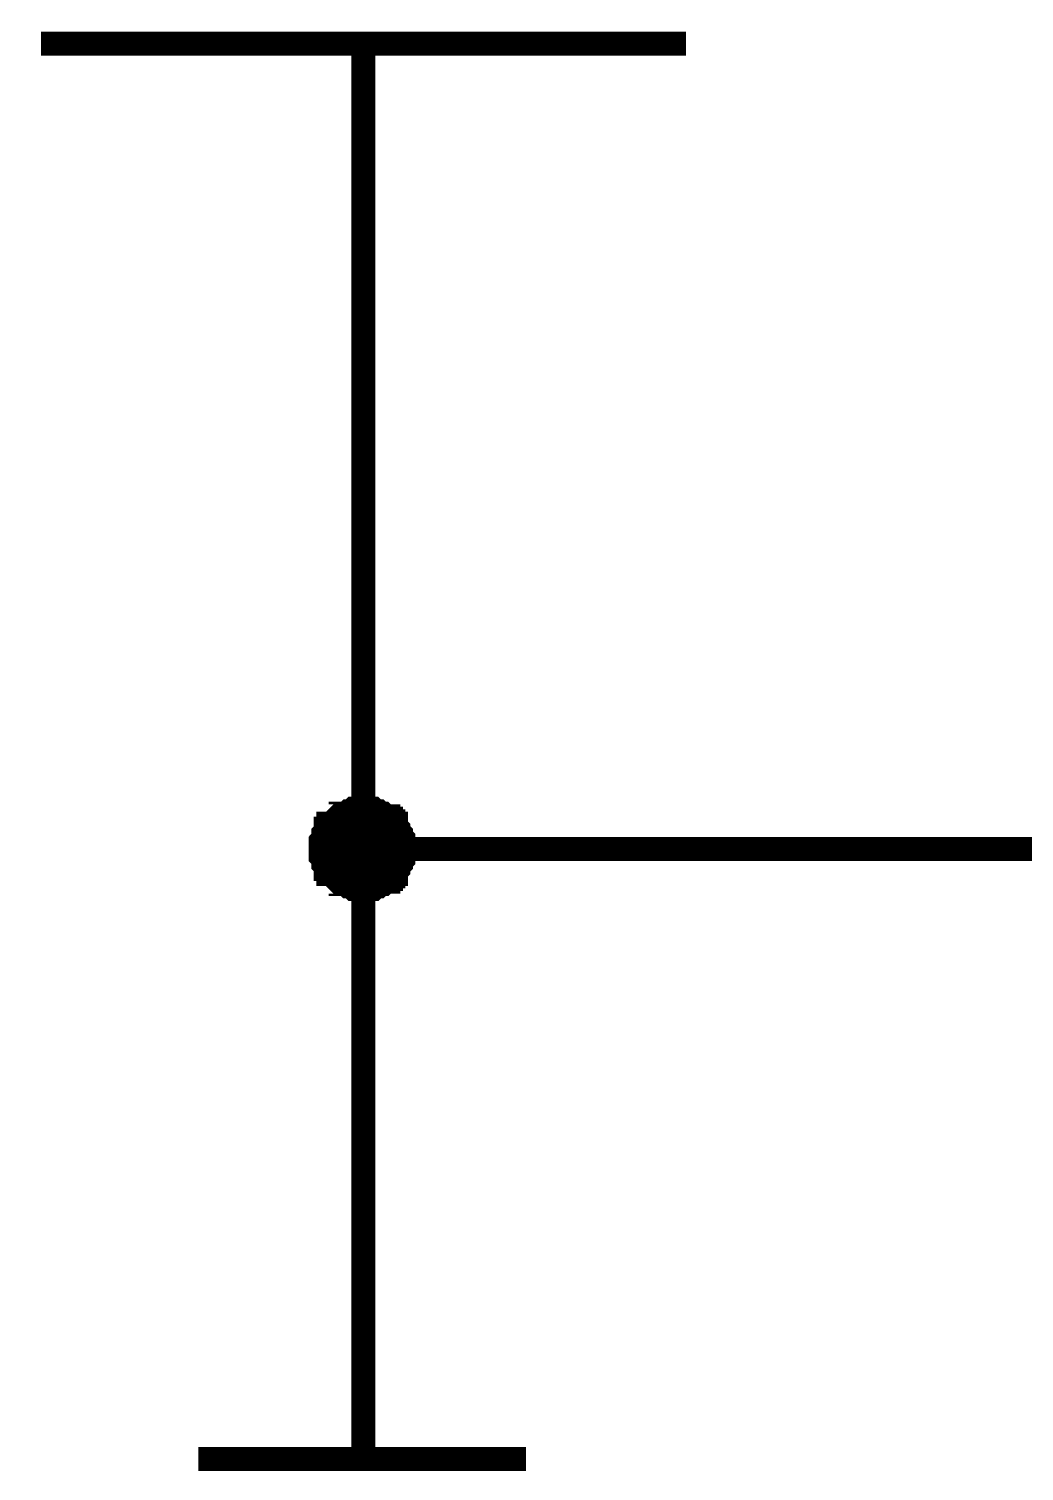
# Model space of a CAD drawing. Header units: millimetres. Extents: x 101 to 942, y 57 to 651.
# Drawn here: x 258.52 to 270.88, y 108.55 to 126.47 of the extents above; entities that cross this region are included whole.
import ezdxf

# ---------------------------------------------------------------- set-up
doc = ezdxf.new("R2010")
doc.units = ezdxf.units.MM
doc.header["$LTSCALE"] = 0.5
doc.layers.add('Sheet', color=255, linetype='Continuous')

msp = doc.modelspace()

# ---------------------------------------------------------------- linework, layer by layer
at = {"layer": 'Sheet', "color": 7}
for points, const_width in [([(262.673, 116.28), (272.673, 116.28), (272.673, 133.771), (280.158, 133.771)], 0.3), ([(258.667, 126.284), (266.679, 126.284)], 0.3), ([(262.673, 126.284), (262.673, 123.767)], 0.3), ([(262.673, 123.767), (262.673, 116.28), (262.673, 113.795)], 0.3), ([(262.145, 116.28), (262.145, 116.311), (262.145, 116.342), (262.145, 116.342), (262.145, 116.373), (262.176, 116.405), (262.176, 116.436), (262.176, 116.467), (262.176, 116.467), (262.207, 116.498), (262.207, 116.529), (262.238, 116.529), (262.238, 116.56), (262.238, 116.591), (262.269, 116.591), (262.3, 116.622), (262.3, 116.622), (262.331, 116.653), (262.331, 116.653), (262.362, 116.684), (262.393, 116.684), (262.393, 116.715), (262.425, 116.715), (262.456, 116.715), (262.487, 116.746), (262.487, 116.746), (262.518, 116.746), (262.549, 116.777), (262.58, 116.777), (262.611, 116.777), (262.611, 116.777), (262.642, 116.777), (262.673, 116.777)], 0.3), ([(262.145, 116.28), (262.145, 116.311), (262.145, 116.342), (262.145, 116.342), (262.145, 116.373), (262.176, 116.405), (262.176, 116.436), (262.176, 116.467), (262.176, 116.467), (262.207, 116.498), (262.207, 116.529), (262.238, 116.529), (262.238, 116.56), (262.238, 116.591), (262.269, 116.591), (262.3, 116.622), (262.3, 116.622), (262.331, 116.653), (262.331, 116.653), (262.362, 116.684), (262.393, 116.684), (262.393, 116.715), (262.425, 116.715), (262.456, 116.715), (262.487, 116.746), (262.487, 116.746), (262.518, 116.746), (262.549, 116.777), (262.58, 116.777), (262.611, 116.777), (262.611, 116.777), (262.642, 116.777), (262.673, 116.777)], 0.3), ([(262.145, 116.28), (262.145, 116.311), (262.145, 116.342), (262.145, 116.342), (262.145, 116.373), (262.176, 116.405), (262.176, 116.436), (262.176, 116.467), (262.176, 116.467), (262.207, 116.498), (262.207, 116.529), (262.238, 116.529), (262.238, 116.56), (262.238, 116.591), (262.269, 116.591), (262.3, 116.622), (262.3, 116.622), (262.331, 116.653), (262.331, 116.653), (262.362, 116.684), (262.393, 116.684), (262.393, 116.715), (262.425, 116.715), (262.456, 116.715), (262.487, 116.746), (262.487, 116.746), (262.518, 116.746), (262.549, 116.777), (262.58, 116.777), (262.611, 116.777), (262.611, 116.777), (262.642, 116.777), (262.673, 116.777)], 0.3), ([(262.145, 116.28), (262.145, 116.311), (262.145, 116.342), (262.145, 116.342), (262.145, 116.373), (262.176, 116.405), (262.176, 116.436), (262.176, 116.467), (262.176, 116.467), (262.207, 116.498), (262.207, 116.529), (262.238, 116.529), (262.238, 116.56), (262.238, 116.591), (262.269, 116.591), (262.3, 116.622), (262.3, 116.622), (262.331, 116.653), (262.331, 116.653), (262.362, 116.684), (262.393, 116.684), (262.393, 116.715), (262.425, 116.715), (262.456, 116.715), (262.487, 116.746), (262.487, 116.746), (262.518, 116.746), (262.549, 116.777), (262.58, 116.777), (262.611, 116.777), (262.611, 116.777), (262.642, 116.777), (262.673, 116.777)], 0.3), ([(262.145, 116.28), (262.145, 116.311), (262.145, 116.342), (262.145, 116.342), (262.145, 116.373), (262.176, 116.405), (262.176, 116.436), (262.176, 116.467), (262.176, 116.467), (262.207, 116.498), (262.207, 116.529), (262.238, 116.529), (262.238, 116.56), (262.238, 116.591), (262.269, 116.591), (262.3, 116.622), (262.3, 116.622), (262.331, 116.653), (262.331, 116.653), (262.362, 116.684), (262.393, 116.684), (262.393, 116.715), (262.425, 116.715), (262.456, 116.715), (262.487, 116.746), (262.487, 116.746), (262.518, 116.746), (262.549, 116.777), (262.58, 116.777), (262.611, 116.777), (262.611, 116.777), (262.642, 116.777), (262.673, 116.777)], 0.0991), ([(262.145, 116.28), (262.145, 116.311), (262.145, 116.342), (262.145, 116.342), (262.145, 116.373), (262.176, 116.405), (262.176, 116.436), (262.176, 116.467), (262.176, 116.467), (262.207, 116.498), (262.207, 116.529), (262.238, 116.529), (262.238, 116.56), (262.238, 116.591), (262.269, 116.591), (262.3, 116.622), (262.3, 116.622), (262.331, 116.653), (262.331, 116.653), (262.362, 116.684), (262.393, 116.684), (262.393, 116.715), (262.425, 116.715), (262.456, 116.715), (262.487, 116.746), (262.487, 116.746), (262.518, 116.746), (262.549, 116.777), (262.58, 116.777), (262.611, 116.777), (262.611, 116.777), (262.642, 116.777), (262.673, 116.777)], 0.0991), ([(262.145, 116.28), (262.145, 116.311), (262.145, 116.342), (262.145, 116.342), (262.145, 116.373), (262.176, 116.405), (262.176, 116.436), (262.176, 116.467), (262.176, 116.467), (262.207, 116.498), (262.207, 116.529), (262.238, 116.529), (262.238, 116.56), (262.238, 116.591), (262.269, 116.591), (262.3, 116.622), (262.3, 116.622), (262.331, 116.653), (262.331, 116.653), (262.362, 116.684), (262.393, 116.684), (262.393, 116.715), (262.425, 116.715), (262.456, 116.715), (262.487, 116.746), (262.487, 116.746), (262.518, 116.746), (262.549, 116.777), (262.58, 116.777), (262.611, 116.777), (262.611, 116.777), (262.642, 116.777), (262.673, 116.777)], 0.0991), ([(262.145, 116.28), (262.145, 116.311), (262.145, 116.342), (262.145, 116.342), (262.145, 116.373), (262.176, 116.405), (262.176, 116.436), (262.176, 116.467), (262.176, 116.467), (262.207, 116.498), (262.207, 116.529), (262.238, 116.529), (262.238, 116.56), (262.238, 116.591), (262.269, 116.591), (262.3, 116.622), (262.3, 116.622), (262.331, 116.653), (262.331, 116.653), (262.362, 116.684), (262.393, 116.684), (262.393, 116.715), (262.425, 116.715), (262.456, 116.715), (262.487, 116.746), (262.487, 116.746), (262.518, 116.746), (262.549, 116.777), (262.58, 116.777), (262.611, 116.777), (262.611, 116.777), (262.642, 116.777), (262.673, 116.777)], 0.0991), ([(262.673, 116.777), (262.673, 116.777)], 0.3), ([(262.673, 116.777), (262.704, 116.777), (262.735, 116.777), (262.735, 116.777), (262.766, 116.777), (262.797, 116.777), (262.828, 116.746), (262.859, 116.746), (262.859, 116.746), (262.89, 116.715), (262.921, 116.715), (262.921, 116.715), (262.952, 116.684), (262.984, 116.684), (262.984, 116.653), (263.015, 116.653), (263.015, 116.622), (263.046, 116.622), (263.046, 116.591), (263.077, 116.591), (263.077, 116.56), (263.108, 116.529), (263.108, 116.529), (263.108, 116.498), (263.139, 116.467), (263.139, 116.467), (263.139, 116.436), (263.17, 116.405), (263.17, 116.373), (263.17, 116.342), (263.17, 116.342), (263.17, 116.311), (263.17, 116.28)], 0.3), ([(262.673, 116.777), (262.673, 116.777)], 0.3), ([(262.673, 116.777), (262.704, 116.777), (262.735, 116.777), (262.735, 116.777), (262.766, 116.777), (262.797, 116.777), (262.828, 116.746), (262.859, 116.746), (262.859, 116.746), (262.89, 116.715), (262.921, 116.715), (262.921, 116.715), (262.952, 116.684), (262.984, 116.684), (262.984, 116.653), (263.015, 116.653), (263.015, 116.622), (263.046, 116.622), (263.046, 116.591), (263.077, 116.591), (263.077, 116.56), (263.108, 116.529), (263.108, 116.529), (263.108, 116.498), (263.139, 116.467), (263.139, 116.467), (263.139, 116.436), (263.17, 116.405), (263.17, 116.373), (263.17, 116.342), (263.17, 116.342), (263.17, 116.311), (263.17, 116.28)], 0.3), ([(262.673, 116.777), (262.673, 116.777)], 0.3), ([(262.673, 116.777), (262.704, 116.777), (262.735, 116.777), (262.735, 116.777), (262.766, 116.777), (262.797, 116.777), (262.828, 116.746), (262.859, 116.746), (262.859, 116.746), (262.89, 116.715), (262.921, 116.715), (262.921, 116.715), (262.952, 116.684), (262.984, 116.684), (262.984, 116.653), (263.015, 116.653), (263.015, 116.622), (263.046, 116.622), (263.046, 116.591), (263.077, 116.591), (263.077, 116.56), (263.108, 116.529), (263.108, 116.529), (263.108, 116.498), (263.139, 116.467), (263.139, 116.467), (263.139, 116.436), (263.17, 116.405), (263.17, 116.373), (263.17, 116.342), (263.17, 116.342), (263.17, 116.311), (263.17, 116.28)], 0.3), ([(262.673, 116.777), (262.673, 116.777)], 0.3), ([(262.673, 116.777), (262.704, 116.777), (262.735, 116.777), (262.735, 116.777), (262.766, 116.777), (262.797, 116.777), (262.828, 116.746), (262.859, 116.746), (262.859, 116.746), (262.89, 116.715), (262.921, 116.715), (262.921, 116.715), (262.952, 116.684), (262.984, 116.684), (262.984, 116.653), (263.015, 116.653), (263.015, 116.622), (263.046, 116.622), (263.046, 116.591), (263.077, 116.591), (263.077, 116.56), (263.108, 116.529), (263.108, 116.529), (263.108, 116.498), (263.139, 116.467), (263.139, 116.467), (263.139, 116.436), (263.17, 116.405), (263.17, 116.373), (263.17, 116.342), (263.17, 116.342), (263.17, 116.311), (263.17, 116.28)], 0.3), ([(262.673, 116.777), (262.673, 116.777)], 0.0991), ([(262.673, 116.777), (262.704, 116.777), (262.735, 116.777), (262.735, 116.777), (262.766, 116.777), (262.797, 116.777), (262.828, 116.746), (262.859, 116.746), (262.859, 116.746), (262.89, 116.715), (262.921, 116.715), (262.921, 116.715), (262.952, 116.684), (262.984, 116.684), (262.984, 116.653), (263.015, 116.653), (263.015, 116.622), (263.046, 116.622), (263.046, 116.591), (263.077, 116.591), (263.077, 116.56), (263.108, 116.529), (263.108, 116.529), (263.108, 116.498), (263.139, 116.467), (263.139, 116.467), (263.139, 116.436), (263.17, 116.405), (263.17, 116.373), (263.17, 116.342), (263.17, 116.342), (263.17, 116.311), (263.17, 116.28)], 0.0991), ([(262.673, 116.777), (262.673, 116.777)], 0.0991), ([(262.673, 116.777), (262.704, 116.777), (262.735, 116.777), (262.735, 116.777), (262.766, 116.777), (262.797, 116.777), (262.828, 116.746), (262.859, 116.746), (262.859, 116.746), (262.89, 116.715), (262.921, 116.715), (262.921, 116.715), (262.952, 116.684), (262.984, 116.684), (262.984, 116.653), (263.015, 116.653), (263.015, 116.622), (263.046, 116.622), (263.046, 116.591), (263.077, 116.591), (263.077, 116.56), (263.108, 116.529), (263.108, 116.529), (263.108, 116.498), (263.139, 116.467), (263.139, 116.467), (263.139, 116.436), (263.17, 116.405), (263.17, 116.373), (263.17, 116.342), (263.17, 116.342), (263.17, 116.311), (263.17, 116.28)], 0.0991), ([(262.673, 116.777), (262.673, 116.777)], 0.0991), ([(262.673, 116.777), (262.704, 116.777), (262.735, 116.777), (262.735, 116.777), (262.766, 116.777), (262.797, 116.777), (262.828, 116.746), (262.859, 116.746), (262.859, 116.746), (262.89, 116.715), (262.921, 116.715), (262.921, 116.715), (262.952, 116.684), (262.984, 116.684), (262.984, 116.653), (263.015, 116.653), (263.015, 116.622), (263.046, 116.622), (263.046, 116.591), (263.077, 116.591), (263.077, 116.56), (263.108, 116.529), (263.108, 116.529), (263.108, 116.498), (263.139, 116.467), (263.139, 116.467), (263.139, 116.436), (263.17, 116.405), (263.17, 116.373), (263.17, 116.342), (263.17, 116.342), (263.17, 116.311), (263.17, 116.28)], 0.0991), ([(262.673, 116.777), (262.673, 116.777)], 0.0991), ([(262.673, 116.777), (262.704, 116.777), (262.735, 116.777), (262.735, 116.777), (262.766, 116.777), (262.797, 116.777), (262.828, 116.746), (262.859, 116.746), (262.859, 116.746), (262.89, 116.715), (262.921, 116.715), (262.921, 116.715), (262.952, 116.684), (262.984, 116.684), (262.984, 116.653), (263.015, 116.653), (263.015, 116.622), (263.046, 116.622), (263.046, 116.591), (263.077, 116.591), (263.077, 116.56), (263.108, 116.529), (263.108, 116.529), (263.108, 116.498), (263.139, 116.467), (263.139, 116.467), (263.139, 116.436), (263.17, 116.405), (263.17, 116.373), (263.17, 116.342), (263.17, 116.342), (263.17, 116.311), (263.17, 116.28)], 0.0991), ([(262.673, 115.783), (262.642, 115.783), (262.611, 115.783), (262.611, 115.783), (262.58, 115.783), (262.549, 115.783), (262.518, 115.814), (262.487, 115.814), (262.487, 115.814), (262.456, 115.845), (262.425, 115.845), (262.393, 115.845), (262.393, 115.876), (262.362, 115.876), (262.331, 115.907), (262.331, 115.907), (262.3, 115.939), (262.3, 115.939), (262.269, 115.97), (262.238, 115.97), (262.238, 116.001), (262.238, 116.032), (262.207, 116.032), (262.207, 116.063), (262.176, 116.094), (262.176, 116.094), (262.176, 116.125), (262.176, 116.156), (262.145, 116.187), (262.145, 116.218), (262.145, 116.218), (262.145, 116.249), (262.145, 116.28)], 0.3), ([(262.145, 116.28), (262.145, 116.28)], 0.3), ([(262.673, 115.783), (262.642, 115.783), (262.611, 115.783), (262.611, 115.783), (262.58, 115.783), (262.549, 115.783), (262.518, 115.814), (262.487, 115.814), (262.487, 115.814), (262.456, 115.845), (262.425, 115.845), (262.393, 115.845), (262.393, 115.876), (262.362, 115.876), (262.331, 115.907), (262.331, 115.907), (262.3, 115.939), (262.3, 115.939), (262.269, 115.97), (262.238, 115.97), (262.238, 116.001), (262.238, 116.032), (262.207, 116.032), (262.207, 116.063), (262.176, 116.094), (262.176, 116.094), (262.176, 116.125), (262.176, 116.156), (262.145, 116.187), (262.145, 116.218), (262.145, 116.218), (262.145, 116.249), (262.145, 116.28)], 0.3), ([(262.145, 116.28), (262.145, 116.28)], 0.3), ([(262.673, 115.783), (262.642, 115.783), (262.611, 115.783), (262.611, 115.783), (262.58, 115.783), (262.549, 115.783), (262.518, 115.814), (262.487, 115.814), (262.487, 115.814), (262.456, 115.845), (262.425, 115.845), (262.393, 115.845), (262.393, 115.876), (262.362, 115.876), (262.331, 115.907), (262.331, 115.907), (262.3, 115.939), (262.3, 115.939), (262.269, 115.97), (262.238, 115.97), (262.238, 116.001), (262.238, 116.032), (262.207, 116.032), (262.207, 116.063), (262.176, 116.094), (262.176, 116.094), (262.176, 116.125), (262.176, 116.156), (262.145, 116.187), (262.145, 116.218), (262.145, 116.218), (262.145, 116.249), (262.145, 116.28)], 0.3), ([(262.145, 116.28), (262.145, 116.28)], 0.3), ([(262.673, 115.783), (262.642, 115.783), (262.611, 115.783), (262.611, 115.783), (262.58, 115.783), (262.549, 115.783), (262.518, 115.814), (262.487, 115.814), (262.487, 115.814), (262.456, 115.845), (262.425, 115.845), (262.393, 115.845), (262.393, 115.876), (262.362, 115.876), (262.331, 115.907), (262.331, 115.907), (262.3, 115.939), (262.3, 115.939), (262.269, 115.97), (262.238, 115.97), (262.238, 116.001), (262.238, 116.032), (262.207, 116.032), (262.207, 116.063), (262.176, 116.094), (262.176, 116.094), (262.176, 116.125), (262.176, 116.156), (262.145, 116.187), (262.145, 116.218), (262.145, 116.218), (262.145, 116.249), (262.145, 116.28)], 0.3), ([(262.145, 116.28), (262.145, 116.28)], 0.3), ([(262.673, 115.783), (262.642, 115.783), (262.611, 115.783), (262.611, 115.783), (262.58, 115.783), (262.549, 115.783), (262.518, 115.814), (262.487, 115.814), (262.487, 115.814), (262.456, 115.845), (262.425, 115.845), (262.393, 115.845), (262.393, 115.876), (262.362, 115.876), (262.331, 115.907), (262.331, 115.907), (262.3, 115.939), (262.3, 115.939), (262.269, 115.97), (262.238, 115.97), (262.238, 116.001), (262.238, 116.032), (262.207, 116.032), (262.207, 116.063), (262.176, 116.094), (262.176, 116.094), (262.176, 116.125), (262.176, 116.156), (262.145, 116.187), (262.145, 116.218), (262.145, 116.218), (262.145, 116.249), (262.145, 116.28)], 0.0991), ([(262.145, 116.28), (262.145, 116.28)], 0.0991), ([(262.673, 115.783), (262.642, 115.783), (262.611, 115.783), (262.611, 115.783), (262.58, 115.783), (262.549, 115.783), (262.518, 115.814), (262.487, 115.814), (262.487, 115.814), (262.456, 115.845), (262.425, 115.845), (262.393, 115.845), (262.393, 115.876), (262.362, 115.876), (262.331, 115.907), (262.331, 115.907), (262.3, 115.939), (262.3, 115.939), (262.269, 115.97), (262.238, 115.97), (262.238, 116.001), (262.238, 116.032), (262.207, 116.032), (262.207, 116.063), (262.176, 116.094), (262.176, 116.094), (262.176, 116.125), (262.176, 116.156), (262.145, 116.187), (262.145, 116.218), (262.145, 116.218), (262.145, 116.249), (262.145, 116.28)], 0.0991), ([(262.145, 116.28), (262.145, 116.28)], 0.0991), ([(262.673, 115.783), (262.642, 115.783), (262.611, 115.783), (262.611, 115.783), (262.58, 115.783), (262.549, 115.783), (262.518, 115.814), (262.487, 115.814), (262.487, 115.814), (262.456, 115.845), (262.425, 115.845), (262.393, 115.845), (262.393, 115.876), (262.362, 115.876), (262.331, 115.907), (262.331, 115.907), (262.3, 115.939), (262.3, 115.939), (262.269, 115.97), (262.238, 115.97), (262.238, 116.001), (262.238, 116.032), (262.207, 116.032), (262.207, 116.063), (262.176, 116.094), (262.176, 116.094), (262.176, 116.125), (262.176, 116.156), (262.145, 116.187), (262.145, 116.218), (262.145, 116.218), (262.145, 116.249), (262.145, 116.28)], 0.0991), ([(262.145, 116.28), (262.145, 116.28)], 0.0991), ([(262.673, 115.783), (262.642, 115.783), (262.611, 115.783), (262.611, 115.783), (262.58, 115.783), (262.549, 115.783), (262.518, 115.814), (262.487, 115.814), (262.487, 115.814), (262.456, 115.845), (262.425, 115.845), (262.393, 115.845), (262.393, 115.876), (262.362, 115.876), (262.331, 115.907), (262.331, 115.907), (262.3, 115.939), (262.3, 115.939), (262.269, 115.97), (262.238, 115.97), (262.238, 116.001), (262.238, 116.032), (262.207, 116.032), (262.207, 116.063), (262.176, 116.094), (262.176, 116.094), (262.176, 116.125), (262.176, 116.156), (262.145, 116.187), (262.145, 116.218), (262.145, 116.218), (262.145, 116.249), (262.145, 116.28)], 0.0991), ([(262.145, 116.28), (262.145, 116.28)], 0.0991), ([(263.17, 116.28), (263.17, 116.249), (263.17, 116.218), (263.17, 116.218), (263.17, 116.187), (263.17, 116.156), (263.139, 116.125), (263.139, 116.094), (263.139, 116.094), (263.108, 116.063), (263.108, 116.032), (263.108, 116.032), (263.077, 116.001), (263.077, 115.97), (263.046, 115.97), (263.046, 115.939), (263.015, 115.939), (263.015, 115.907), (262.984, 115.907), (262.984, 115.876), (262.952, 115.876), (262.921, 115.845), (262.921, 115.845), (262.89, 115.845), (262.859, 115.814), (262.859, 115.814), (262.828, 115.814), (262.797, 115.783), (262.766, 115.783), (262.735, 115.783), (262.735, 115.783), (262.704, 115.783), (262.673, 115.783)], 0.3), ([(263.17, 116.28), (263.17, 116.249), (263.17, 116.218), (263.17, 116.218), (263.17, 116.187), (263.17, 116.156), (263.139, 116.125), (263.139, 116.094), (263.139, 116.094), (263.108, 116.063), (263.108, 116.032), (263.108, 116.032), (263.077, 116.001), (263.077, 115.97), (263.046, 115.97), (263.046, 115.939), (263.015, 115.939), (263.015, 115.907), (262.984, 115.907), (262.984, 115.876), (262.952, 115.876), (262.921, 115.845), (262.921, 115.845), (262.89, 115.845), (262.859, 115.814), (262.859, 115.814), (262.828, 115.814), (262.797, 115.783), (262.766, 115.783), (262.735, 115.783), (262.735, 115.783), (262.704, 115.783), (262.673, 115.783)], 0.3), ([(263.17, 116.28), (263.17, 116.249), (263.17, 116.218), (263.17, 116.218), (263.17, 116.187), (263.17, 116.156), (263.139, 116.125), (263.139, 116.094), (263.139, 116.094), (263.108, 116.063), (263.108, 116.032), (263.108, 116.032), (263.077, 116.001), (263.077, 115.97), (263.046, 115.97), (263.046, 115.939), (263.015, 115.939), (263.015, 115.907), (262.984, 115.907), (262.984, 115.876), (262.952, 115.876), (262.921, 115.845), (262.921, 115.845), (262.89, 115.845), (262.859, 115.814), (262.859, 115.814), (262.828, 115.814), (262.797, 115.783), (262.766, 115.783), (262.735, 115.783), (262.735, 115.783), (262.704, 115.783), (262.673, 115.783)], 0.3), ([(263.17, 116.28), (263.17, 116.249), (263.17, 116.218), (263.17, 116.218), (263.17, 116.187), (263.17, 116.156), (263.139, 116.125), (263.139, 116.094), (263.139, 116.094), (263.108, 116.063), (263.108, 116.032), (263.108, 116.032), (263.077, 116.001), (263.077, 115.97), (263.046, 115.97), (263.046, 115.939), (263.015, 115.939), (263.015, 115.907), (262.984, 115.907), (262.984, 115.876), (262.952, 115.876), (262.921, 115.845), (262.921, 115.845), (262.89, 115.845), (262.859, 115.814), (262.859, 115.814), (262.828, 115.814), (262.797, 115.783), (262.766, 115.783), (262.735, 115.783), (262.735, 115.783), (262.704, 115.783), (262.673, 115.783)], 0.3), ([(263.17, 116.28), (263.17, 116.249), (263.17, 116.218), (263.17, 116.218), (263.17, 116.187), (263.17, 116.156), (263.139, 116.125), (263.139, 116.094), (263.139, 116.094), (263.108, 116.063), (263.108, 116.032), (263.108, 116.032), (263.077, 116.001), (263.077, 115.97), (263.046, 115.97), (263.046, 115.939), (263.015, 115.939), (263.015, 115.907), (262.984, 115.907), (262.984, 115.876), (262.952, 115.876), (262.921, 115.845), (262.921, 115.845), (262.89, 115.845), (262.859, 115.814), (262.859, 115.814), (262.828, 115.814), (262.797, 115.783), (262.766, 115.783), (262.735, 115.783), (262.735, 115.783), (262.704, 115.783), (262.673, 115.783)], 0.0991), ([(263.17, 116.28), (263.17, 116.249), (263.17, 116.218), (263.17, 116.218), (263.17, 116.187), (263.17, 116.156), (263.139, 116.125), (263.139, 116.094), (263.139, 116.094), (263.108, 116.063), (263.108, 116.032), (263.108, 116.032), (263.077, 116.001), (263.077, 115.97), (263.046, 115.97), (263.046, 115.939), (263.015, 115.939), (263.015, 115.907), (262.984, 115.907), (262.984, 115.876), (262.952, 115.876), (262.921, 115.845), (262.921, 115.845), (262.89, 115.845), (262.859, 115.814), (262.859, 115.814), (262.828, 115.814), (262.797, 115.783), (262.766, 115.783), (262.735, 115.783), (262.735, 115.783), (262.704, 115.783), (262.673, 115.783)], 0.0991), ([(263.17, 116.28), (263.17, 116.249), (263.17, 116.218), (263.17, 116.218), (263.17, 116.187), (263.17, 116.156), (263.139, 116.125), (263.139, 116.094), (263.139, 116.094), (263.108, 116.063), (263.108, 116.032), (263.108, 116.032), (263.077, 116.001), (263.077, 115.97), (263.046, 115.97), (263.046, 115.939), (263.015, 115.939), (263.015, 115.907), (262.984, 115.907), (262.984, 115.876), (262.952, 115.876), (262.921, 115.845), (262.921, 115.845), (262.89, 115.845), (262.859, 115.814), (262.859, 115.814), (262.828, 115.814), (262.797, 115.783), (262.766, 115.783), (262.735, 115.783), (262.735, 115.783), (262.704, 115.783), (262.673, 115.783)], 0.0991), ([(263.17, 116.28), (263.17, 116.249), (263.17, 116.218), (263.17, 116.218), (263.17, 116.187), (263.17, 116.156), (263.139, 116.125), (263.139, 116.094), (263.139, 116.094), (263.108, 116.063), (263.108, 116.032), (263.108, 116.032), (263.077, 116.001), (263.077, 115.97), (263.046, 115.97), (263.046, 115.939), (263.015, 115.939), (263.015, 115.907), (262.984, 115.907), (262.984, 115.876), (262.952, 115.876), (262.921, 115.845), (262.921, 115.845), (262.89, 115.845), (262.859, 115.814), (262.859, 115.814), (262.828, 115.814), (262.797, 115.783), (262.766, 115.783), (262.735, 115.783), (262.735, 115.783), (262.704, 115.783), (262.673, 115.783)], 0.0991), ([(263.17, 116.28), (263.17, 116.28), (263.17, 116.28), (263.17, 116.28), (263.17, 116.28), (263.17, 116.28), (263.17, 116.28), (263.17, 116.28), (263.17, 116.28), (263.17, 116.28), (263.17, 116.28), (263.17, 116.28), (263.17, 116.28), (263.17, 116.28), (263.17, 116.28), (263.17, 116.28), (263.17, 116.28), (263.17, 116.28), (263.17, 116.28), (263.17, 116.28), (263.17, 116.28), (263.17, 116.28), (263.17, 116.28), (263.17, 116.28), (263.17, 116.28), (263.17, 116.28), (263.17, 116.28), (263.17, 116.28), (263.17, 116.28), (263.17, 116.28), (263.17, 116.28), (263.17, 116.28), (263.17, 116.28)], 0.3), ([(263.17, 116.28), (263.17, 116.28)], 0.3), ([(263.17, 116.28), (263.17, 116.28), (263.17, 116.28), (263.17, 116.28), (263.17, 116.28), (263.17, 116.28), (263.17, 116.28), (263.17, 116.28), (263.17, 116.28), (263.17, 116.28), (263.17, 116.28), (263.17, 116.28), (263.17, 116.28), (263.17, 116.28), (263.17, 116.28), (263.17, 116.28), (263.17, 116.28), (263.17, 116.28), (263.17, 116.28), (263.17, 116.28), (263.17, 116.28), (263.17, 116.28), (263.17, 116.28), (263.17, 116.28), (263.17, 116.28), (263.17, 116.28), (263.17, 116.28), (263.17, 116.28), (263.17, 116.28), (263.17, 116.28), (263.17, 116.28), (263.17, 116.28), (263.17, 116.28)], 0.3), ([(263.17, 116.28), (263.17, 116.28)], 0.3), ([(263.17, 116.28), (263.17, 116.28), (263.17, 116.28), (263.17, 116.28), (263.17, 116.28), (263.17, 116.28), (263.17, 116.28), (263.17, 116.28), (263.17, 116.28), (263.17, 116.28), (263.17, 116.28), (263.17, 116.28), (263.17, 116.28), (263.17, 116.28), (263.17, 116.28), (263.17, 116.28), (263.17, 116.28), (263.17, 116.28), (263.17, 116.28), (263.17, 116.28), (263.17, 116.28), (263.17, 116.28), (263.17, 116.28), (263.17, 116.28), (263.17, 116.28), (263.17, 116.28), (263.17, 116.28), (263.17, 116.28), (263.17, 116.28), (263.17, 116.28), (263.17, 116.28), (263.17, 116.28), (263.17, 116.28)], 0.3), ([(263.17, 116.28), (263.17, 116.28)], 0.3), ([(263.17, 116.28), (263.17, 116.28), (263.17, 116.28), (263.17, 116.28), (263.17, 116.28), (263.17, 116.28), (263.17, 116.28), (263.17, 116.28), (263.17, 116.28), (263.17, 116.28), (263.17, 116.28), (263.17, 116.28), (263.17, 116.28), (263.17, 116.28), (263.17, 116.28), (263.17, 116.28), (263.17, 116.28), (263.17, 116.28), (263.17, 116.28), (263.17, 116.28), (263.17, 116.28), (263.17, 116.28), (263.17, 116.28), (263.17, 116.28), (263.17, 116.28), (263.17, 116.28), (263.17, 116.28), (263.17, 116.28), (263.17, 116.28), (263.17, 116.28), (263.17, 116.28), (263.17, 116.28), (263.17, 116.28)], 0.3), ([(263.17, 116.28), (263.17, 116.28)], 0.3), ([(263.17, 116.28), (263.17, 116.28), (263.17, 116.28), (263.17, 116.28), (263.17, 116.28), (263.17, 116.28), (263.17, 116.28), (263.17, 116.28), (263.17, 116.28), (263.17, 116.28), (263.17, 116.28), (263.17, 116.28), (263.17, 116.28), (263.17, 116.28), (263.17, 116.28), (263.17, 116.28), (263.17, 116.28), (263.17, 116.28), (263.17, 116.28), (263.17, 116.28), (263.17, 116.28), (263.17, 116.28), (263.17, 116.28), (263.17, 116.28), (263.17, 116.28), (263.17, 116.28), (263.17, 116.28), (263.17, 116.28), (263.17, 116.28), (263.17, 116.28), (263.17, 116.28), (263.17, 116.28), (263.17, 116.28)], 0.0991), ([(263.17, 116.28), (263.17, 116.28)], 0.0991), ([(263.17, 116.28), (263.17, 116.28), (263.17, 116.28), (263.17, 116.28), (263.17, 116.28), (263.17, 116.28), (263.17, 116.28), (263.17, 116.28), (263.17, 116.28), (263.17, 116.28), (263.17, 116.28), (263.17, 116.28), (263.17, 116.28), (263.17, 116.28), (263.17, 116.28), (263.17, 116.28), (263.17, 116.28), (263.17, 116.28), (263.17, 116.28), (263.17, 116.28), (263.17, 116.28), (263.17, 116.28), (263.17, 116.28), (263.17, 116.28), (263.17, 116.28), (263.17, 116.28), (263.17, 116.28), (263.17, 116.28), (263.17, 116.28), (263.17, 116.28), (263.17, 116.28), (263.17, 116.28), (263.17, 116.28)], 0.0991), ([(263.17, 116.28), (263.17, 116.28)], 0.0991), ([(263.17, 116.28), (263.17, 116.28), (263.17, 116.28), (263.17, 116.28), (263.17, 116.28), (263.17, 116.28), (263.17, 116.28), (263.17, 116.28), (263.17, 116.28), (263.17, 116.28), (263.17, 116.28), (263.17, 116.28), (263.17, 116.28), (263.17, 116.28), (263.17, 116.28), (263.17, 116.28), (263.17, 116.28), (263.17, 116.28), (263.17, 116.28), (263.17, 116.28), (263.17, 116.28), (263.17, 116.28), (263.17, 116.28), (263.17, 116.28), (263.17, 116.28), (263.17, 116.28), (263.17, 116.28), (263.17, 116.28), (263.17, 116.28), (263.17, 116.28), (263.17, 116.28), (263.17, 116.28), (263.17, 116.28)], 0.0991), ([(263.17, 116.28), (263.17, 116.28)], 0.0991), ([(263.17, 116.28), (263.17, 116.28), (263.17, 116.28), (263.17, 116.28), (263.17, 116.28), (263.17, 116.28), (263.17, 116.28), (263.17, 116.28), (263.17, 116.28), (263.17, 116.28), (263.17, 116.28), (263.17, 116.28), (263.17, 116.28), (263.17, 116.28), (263.17, 116.28), (263.17, 116.28), (263.17, 116.28), (263.17, 116.28), (263.17, 116.28), (263.17, 116.28), (263.17, 116.28), (263.17, 116.28), (263.17, 116.28), (263.17, 116.28), (263.17, 116.28), (263.17, 116.28), (263.17, 116.28), (263.17, 116.28), (263.17, 116.28), (263.17, 116.28), (263.17, 116.28), (263.17, 116.28), (263.17, 116.28)], 0.0991), ([(263.17, 116.28), (263.17, 116.28)], 0.0991), ([(262.673, 113.795), (262.673, 108.7)], 0.3), ([(260.623, 108.7), (264.692, 108.7)], 0.3)]:
    msp.add_lwpolyline(points, dxfattribs=dict(at, const_width=const_width))
at = {"layer": 'Sheet', "color": 7, "const_width": 0.508}
msp.add_lwpolyline([(262.309, 116.297, 1), (262.817, 116.297, 1)], format="xyb", close=True, dxfattribs=at)

doc.saveas('drawing.dxf')
